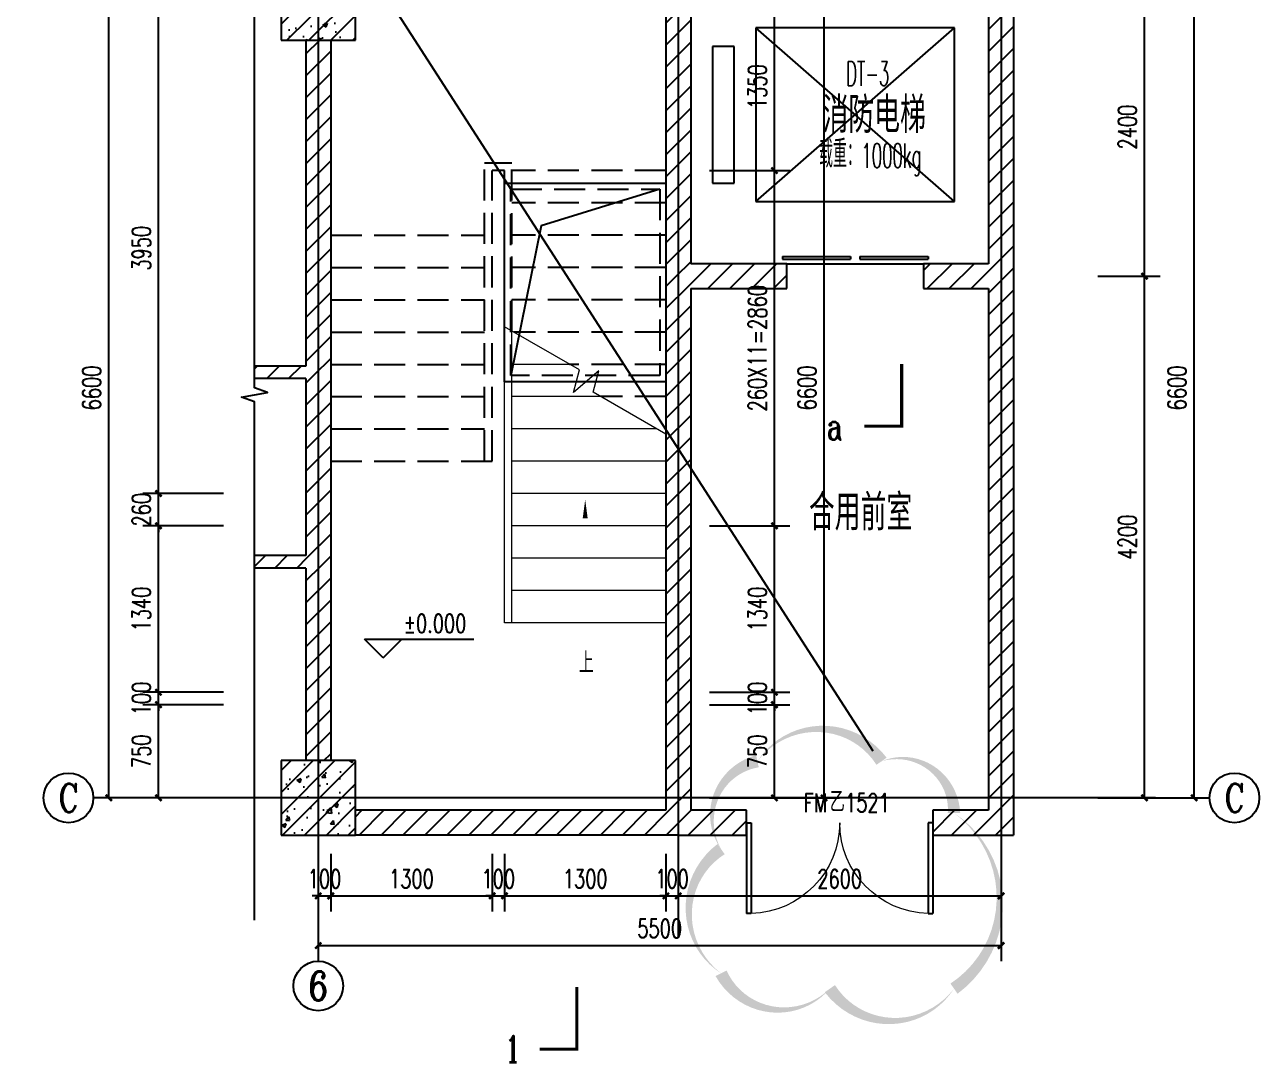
# Model space of a CAD drawing. Extents: x 1738711 to 2346805, y 1189731 to 2516152.
# Drawn here: x 1902838 to 1912784, y 1385131 to 1393484 of the extents above; entities that cross this region are included whole.
import ezdxf
from ezdxf.enums import TextEntityAlignment as Align

# ---------------------------------------------------------------- set-up
doc = ezdxf.new("R2010")
doc.units = 0
doc.header["$LTSCALE"] = 1000
doc.header["$MEASUREMENT"] = 0
doc.linetypes.add('DASH', pattern=[0.35, 0.25, -0.1])
doc.linetypes.add('复件 140224通州运河二期售楼部条件图_t3$0$X-ME SHAFT SH$0$X-B2$0$WATER_LINE', pattern=[0])
for name, color, linetype in [('AR-TEXT', 7, 'Continuous'), ('AXIS', 3, 'Continuous'), ('AXIS_TEXT', 7, 'Continuous'), ('COLUMN', 9, 'Continuous'), ('DIM_ELEV', 3, 'Continuous'), ('DIM_SYMB', 3, 'Continuous'), ('DOTE', 1, 'Continuous'), ('EVTR', 2, 'Continuous'), ('LATRINE', 6, 'Continuous'), ('PUB_DIM', 3, 'Continuous'), ('PUB_HATCH', 8, 'Continuous'), ('PUB_TEXT', 7, 'Continuous'), ('WALL', 40, 'Continuous'), ('WINDOW', 144, 'Continuous'), ('WINDOW_TEXT', 7, 'Continuous'), ('修改位置', 6, 'Continuous'), ('看线', 8, 'Continuous')]:
    doc.layers.add(name, color=color, linetype=linetype)
doc.layers.add('STAIR', color=2, linetype='Continuous', lineweight=5)
doc.styles.add('_TCH_AXIS', font='COMPLEX', dxfattribs={"bigfont": 'GBCBIG'})
doc.styles.add('_TCH_DIM', font='SIMPLEX', dxfattribs={"bigfont": 'GBCBIG'})
doc.styles.add('_TCH_DIM_T3', font='SIMPLEX', dxfattribs={"width": 0.705882, "bigfont": 'GBCBIG'})
doc.styles.add('_TCH_LABEL', font='COMPLEX', dxfattribs={"bigfont": 'GBCBIG'})
doc.styles.add('_TCH_WINDOW', font='SIMPLEX', dxfattribs={"height": 3.5, "bigfont": 'GBCBIG'})
doc.styles.add('COMPLEX', font='COMPLEX')
doc.styles.get("Standard").update_dxf_attribs({"font": 'gbenor.shx', "bigfont": 'gbcbig.shx'})
doc.dimstyles.new('_TCH_ARCH&&50', dxfattribs={"dimtxt": 148.75, "dimasz": 50, "dimexe": 125, "dimexo": 150, "dimgap": 63.125, "dimtad": 1, "dimdec": 0, "dimzin": 0, "dimdsep": 46, "dimtxsty": '_TCH_DIM_T3', "dimblk": 'ARCHTICK', "dimcen": 0.09, "dimclrt": 7, "dimazin": 2, "dimtfac": 1, "dimtdec": 0, "dimtix": 1, "dimtmove": 2, "dimatfit": 3, "dimfxl": 50, "dimtolj": 1, "dimtzin": 0, "dimarcsym": 0})
pattern_1 = [(45, (0, 0), (-88.3883476, 88.3883476), []), (50, (0, 0), (358.63009, -31.376067), [37.5, -412.5]), (355, (0, 0), (-69.375667, 376.096067), [30, -330]), (100.4514, (29.9, -2.6), (289.25469, 344.71977), [31.870095, -350.571056]), (46.1842, (0, 100), (533.620524, -82.75951), [56.25, -618.75]), (96.6356, (44.47, 93.1), (467.33135, 487.05894), [47.80514, -525.8565]), (351.1842, (0, 100), (467.33097, 487.0593), [45, -495]), (21, (50, 75), (298.453526, -201.309445), [37.5, -412.5]), (326, (50, 75), (121.657666, 362.57502), [30, -330]), (71.4514, (74.87, 58.22), (420.111314, 161.26525), [31.870095, -350.571056]), (37.5, (0, 0), (6.079928, 166.446927), [0, -326, 0, -335, 0, -331.25]), (7.5, (0, 0), (131.534769, 197.205856), [0, -191, 0, -318.5, 0, -126.25]), (327.5, (-111.5, 0), (266.911218, -11.277436), [0, -125, 0, -390, 0, -517.5]), (317.5, (-161.5, 0), (291.593085, 50.052491), [0, -162.5, 0, -259, 0, -367.5])]
pattern_2 = [(45, (0, 89.76), (-88.388383, 88.388383), [])]

# ---------------------------------------------------------------- blocks, each defined once
blk = doc.blocks.new('hearherahreh')
at = {"layer": 'LATRINE'}
blk.add_lwpolyline([(1960491.9, 1605075.4), (1961791.9, 1605075.4), (1961791.9, 1603475.4), (1960491.9, 1603475.4)], close=True, dxfattribs=at)
at = {"layer": 'LATRINE', "linetype": 'DASH'}
blk.add_lwpolyline([(1960541.9, 1605025.4), (1961741.9, 1605025.4), (1961741.9, 1603525.4), (1960541.9, 1603525.4)], close=True, dxfattribs=at)
at = {"layer": '看线'}
blk.add_lwpolyline([(1961741.9, 1605025.4), (1960788.2, 1604730.5), (1960541.9, 1603525.4)], dxfattribs=at)
blk = doc.blocks.new('_ArchTick')
at = {"color": 0, "linetype": 'ByBlock', "const_width": 0.4}
blk.add_lwpolyline([(-0.5, -0.5), (0.5, 0.5)], dxfattribs=at)
blk = doc.blocks.new('*D1842')
at = {"layer": 'Defpoints', "color": 0, "transparency": 16777216}
for p in [(1911734.3, 1393859.2), (1912259.4, 1393859.2), (1911734.3, 1387259.2)]:
    blk.add_point(p, dxfattribs=at)
at = {"layer": 'PUB_DIM', "color": 0, "lineweight": -2, "transparency": 16777216}
for p, q in [((1911884.3, 1393859.2), (1912384.4, 1393859.2)), ((1912259.4, 1387259.2), (1912259.4, 1393859.2)), ((1911884.3, 1387259.2), (1912384.4, 1387259.2))]:
    blk.add_line(p, q, dxfattribs=at)
at = {"layer": 'PUB_DIM', "color": 0, "lineweight": -2, "transparency": 16777216, "xscale": 50, "yscale": 50, "zscale": 50}
for p, rotation in [((1912259.4, 1393859.2), 90), ((1912259.4, 1387259.2), 270)]:
    blk.add_blockref('_ArchTick', p, dxfattribs=dict(at, rotation=rotation))
at = {"layer": 'PUB_DIM', "color": 7, "transparency": 16777216, "insert": (1912121.9, 1390559.2), "char_height": 148.75, "attachment_point": 5, "rotation": 90, "style": '_TCH_DIM_T3'}
blk.add_mtext('\\A1;6600', dxfattribs=at)
blk = doc.blocks.new('*D1843')
at = {"layer": 'Defpoints', "color": 0, "transparency": 16777216}
for p in [(1911334.3, 1391459.2), (1911859.4, 1391459.2), (1911334.3, 1387259.2)]:
    blk.add_point(p, dxfattribs=at)
at = {"layer": 'PUB_DIM', "color": 0, "lineweight": -2, "transparency": 16777216}
for p, q in [((1911484.3, 1391459.2), (1911984.4, 1391459.2)), ((1911859.4, 1387259.2), (1911859.4, 1391459.2)), ((1911484.3, 1387259.2), (1911984.4, 1387259.2))]:
    blk.add_line(p, q, dxfattribs=at)
at = {"layer": 'PUB_DIM', "color": 0, "lineweight": -2, "transparency": 16777216, "xscale": 50, "yscale": 50, "zscale": 50}
for p, rotation in [((1911859.4, 1391459.2), 90), ((1911859.4, 1387259.2), 270)]:
    blk.add_blockref('_ArchTick', p, dxfattribs=dict(at, rotation=rotation))
at = {"layer": 'PUB_DIM', "color": 7, "transparency": 16777216, "insert": (1911721.9, 1389359.2), "char_height": 148.75, "attachment_point": 5, "rotation": 90, "style": '_TCH_DIM_T3'}
blk.add_mtext('\\A1;4200', dxfattribs=at)
blk = doc.blocks.new('*D1844')
at = {"layer": 'Defpoints', "color": 0, "transparency": 16777216}
for p in [(1911334.3, 1393859.2), (1911859.4, 1393859.2), (1911334.3, 1391459.2)]:
    blk.add_point(p, dxfattribs=at)
at = {"layer": 'PUB_DIM', "color": 0, "lineweight": -2, "transparency": 16777216}
for p, q in [((1911484.3, 1393859.2), (1911984.4, 1393859.2)), ((1911859.4, 1391459.2), (1911859.4, 1393859.2)), ((1911484.3, 1391459.2), (1911984.4, 1391459.2))]:
    blk.add_line(p, q, dxfattribs=at)
at = {"layer": 'PUB_DIM', "color": 0, "lineweight": -2, "transparency": 16777216, "xscale": 50, "yscale": 50, "zscale": 50}
for p, rotation in [((1911859.4, 1393859.2), 90), ((1911859.4, 1391459.2), 270)]:
    blk.add_blockref('_ArchTick', p, dxfattribs=dict(at, rotation=rotation))
at = {"layer": 'PUB_DIM', "color": 7, "transparency": 16777216, "insert": (1911721.9, 1392659.2), "char_height": 148.75, "attachment_point": 5, "rotation": 90, "style": '_TCH_DIM_T3'}
blk.add_mtext('\\A1;2400', dxfattribs=at)
blk = doc.blocks.new('*D1908')
at = {"layer": 'Defpoints', "color": 0, "transparency": 16777216}
for p in [(1905203.9, 1386559.2), (1910703.9, 1386559.2), (1910703.9, 1386070.2)]:
    blk.add_point(p, dxfattribs=at)
at = {"layer": 'PUB_DIM', "color": 0, "lineweight": -2, "transparency": 16777216}
for p, q in [((1905203.9, 1386409.2), (1905203.9, 1385945.2)), ((1910703.9, 1386409.2), (1910703.9, 1385945.2)), ((1905203.9, 1386070.2), (1910703.9, 1386070.2))]:
    blk.add_line(p, q, dxfattribs=at)
at = {"layer": 'PUB_DIM', "color": 0, "lineweight": -2, "transparency": 16777216, "xscale": 50, "yscale": 50, "zscale": 50, "rotation": 180}
blk.add_blockref('_ArchTick', (1905203.9, 1386070.2), dxfattribs=at)
at = {"layer": 'PUB_DIM', "color": 0, "lineweight": -2, "transparency": 16777216, "xscale": 50, "yscale": 50, "zscale": 50}
blk.add_blockref('_ArchTick', (1910703.9, 1386070.2), dxfattribs=at)
at = {"layer": 'PUB_DIM', "color": 7, "transparency": 16777216, "insert": (1907953.9, 1386207.7), "char_height": 148.75, "attachment_point": 5, "style": '_TCH_DIM_T3'}
blk.add_mtext('\\A1;5500', dxfattribs=at)
blk = doc.blocks.new('*D1909')
at = {"layer": 'Defpoints', "color": 0, "transparency": 16777216}
for p in [(1905203.9, 1386959.2), (1905303.9, 1386959.2), (1905303.9, 1386470.2)]:
    blk.add_point(p, dxfattribs=at)
at = {"layer": 'PUB_DIM', "color": 0, "lineweight": -2, "transparency": 16777216}
for p, q in [((1905203.9, 1386809.2), (1905203.9, 1386345.2)), ((1905303.9, 1386809.2), (1905303.9, 1386345.2)), ((1905203.9, 1386470.2), (1905153.9, 1386470.2)), ((1905203.9, 1386470.2), (1905303.9, 1386470.2)), ((1905303.9, 1386470.2), (1905353.9, 1386470.2))]:
    blk.add_line(p, q, dxfattribs=at)
at = {"layer": 'PUB_DIM', "color": 0, "lineweight": -2, "transparency": 16777216, "xscale": 50, "yscale": 50, "zscale": 50}
blk.add_blockref('_ArchTick', (1905203.9, 1386470.2), dxfattribs=at)
at = {"layer": 'PUB_DIM', "color": 0, "lineweight": -2, "transparency": 16777216, "xscale": 50, "yscale": 50, "zscale": 50, "rotation": 180}
blk.add_blockref('_ArchTick', (1905303.9, 1386470.2), dxfattribs=at)
at = {"layer": 'PUB_DIM', "color": 7, "transparency": 16777216, "insert": (1905253.9, 1386607.7), "char_height": 148.75, "attachment_point": 5, "style": '_TCH_DIM_T3'}
blk.add_mtext('\\A1;100', dxfattribs=at)
blk = doc.blocks.new('*D1910')
at = {"layer": 'Defpoints', "color": 0, "transparency": 16777216}
for p in [(1905303.9, 1386959.2), (1906603.9, 1386959.2), (1906603.9, 1386470.2)]:
    blk.add_point(p, dxfattribs=at)
at = {"layer": 'PUB_DIM', "color": 0, "lineweight": -2, "transparency": 16777216}
for p, q in [((1905303.9, 1386809.2), (1905303.9, 1386345.2)), ((1906603.9, 1386809.2), (1906603.9, 1386345.2)), ((1905303.9, 1386470.2), (1906603.9, 1386470.2))]:
    blk.add_line(p, q, dxfattribs=at)
at = {"layer": 'PUB_DIM', "color": 0, "lineweight": -2, "transparency": 16777216, "xscale": 50, "yscale": 50, "zscale": 50, "rotation": 180}
blk.add_blockref('_ArchTick', (1905303.9, 1386470.2), dxfattribs=at)
at = {"layer": 'PUB_DIM', "color": 0, "lineweight": -2, "transparency": 16777216, "xscale": 50, "yscale": 50, "zscale": 50}
blk.add_blockref('_ArchTick', (1906603.9, 1386470.2), dxfattribs=at)
at = {"layer": 'PUB_DIM', "color": 7, "transparency": 16777216, "insert": (1905953.9, 1386607.7), "char_height": 148.75, "attachment_point": 5, "style": '_TCH_DIM_T3'}
blk.add_mtext('\\A1;1300', dxfattribs=at)
blk = doc.blocks.new('*D1911')
at = {"layer": 'Defpoints', "color": 0, "transparency": 16777216}
for p in [(1906603.9, 1386959.2), (1906703.9, 1386959.2), (1906703.9, 1386470.2)]:
    blk.add_point(p, dxfattribs=at)
at = {"layer": 'PUB_DIM', "color": 0, "lineweight": -2, "transparency": 16777216}
for p, q in [((1906603.9, 1386809.2), (1906603.9, 1386345.2)), ((1906703.9, 1386809.2), (1906703.9, 1386345.2)), ((1906603.9, 1386470.2), (1906553.9, 1386470.2)), ((1906603.9, 1386470.2), (1906703.9, 1386470.2)), ((1906703.9, 1386470.2), (1906753.9, 1386470.2))]:
    blk.add_line(p, q, dxfattribs=at)
at = {"layer": 'PUB_DIM', "color": 0, "lineweight": -2, "transparency": 16777216, "xscale": 50, "yscale": 50, "zscale": 50}
blk.add_blockref('_ArchTick', (1906603.9, 1386470.2), dxfattribs=at)
at = {"layer": 'PUB_DIM', "color": 0, "lineweight": -2, "transparency": 16777216, "xscale": 50, "yscale": 50, "zscale": 50, "rotation": 180}
blk.add_blockref('_ArchTick', (1906703.9, 1386470.2), dxfattribs=at)
at = {"layer": 'PUB_DIM', "color": 7, "transparency": 16777216, "insert": (1906653.9, 1386607.7), "char_height": 148.75, "attachment_point": 5, "style": '_TCH_DIM_T3'}
blk.add_mtext('\\A1;100', dxfattribs=at)
blk = doc.blocks.new('*D1912')
at = {"layer": 'Defpoints', "color": 0, "transparency": 16777216}
for p in [(1906703.9, 1386959.2), (1908003.9, 1386959.2), (1908003.9, 1386470.2)]:
    blk.add_point(p, dxfattribs=at)
at = {"layer": 'PUB_DIM', "color": 0, "lineweight": -2, "transparency": 16777216}
for p, q in [((1906703.9, 1386809.2), (1906703.9, 1386345.2)), ((1908003.9, 1386809.2), (1908003.9, 1386345.2)), ((1906703.9, 1386470.2), (1908003.9, 1386470.2))]:
    blk.add_line(p, q, dxfattribs=at)
at = {"layer": 'PUB_DIM', "color": 0, "lineweight": -2, "transparency": 16777216, "xscale": 50, "yscale": 50, "zscale": 50, "rotation": 180}
blk.add_blockref('_ArchTick', (1906703.9, 1386470.2), dxfattribs=at)
at = {"layer": 'PUB_DIM', "color": 0, "lineweight": -2, "transparency": 16777216, "xscale": 50, "yscale": 50, "zscale": 50}
blk.add_blockref('_ArchTick', (1908003.9, 1386470.2), dxfattribs=at)
at = {"layer": 'PUB_DIM', "color": 7, "transparency": 16777216, "insert": (1907353.9, 1386607.7), "char_height": 148.75, "attachment_point": 5, "style": '_TCH_DIM_T3'}
blk.add_mtext('\\A1;1300', dxfattribs=at)
blk = doc.blocks.new('*D1913')
at = {"layer": 'Defpoints', "color": 0, "transparency": 16777216}
for p in [(1908003.9, 1386959.2), (1908103.9, 1386959.2), (1908103.9, 1386470.2)]:
    blk.add_point(p, dxfattribs=at)
at = {"layer": 'PUB_DIM', "color": 0, "lineweight": -2, "transparency": 16777216}
for p, q in [((1908003.9, 1386809.2), (1908003.9, 1386345.2)), ((1908103.9, 1386809.2), (1908103.9, 1386345.2)), ((1908003.9, 1386470.2), (1907953.9, 1386470.2)), ((1908003.9, 1386470.2), (1908103.9, 1386470.2)), ((1908103.9, 1386470.2), (1908153.9, 1386470.2))]:
    blk.add_line(p, q, dxfattribs=at)
at = {"layer": 'PUB_DIM', "color": 0, "lineweight": -2, "transparency": 16777216, "xscale": 50, "yscale": 50, "zscale": 50}
blk.add_blockref('_ArchTick', (1908003.9, 1386470.2), dxfattribs=at)
at = {"layer": 'PUB_DIM', "color": 0, "lineweight": -2, "transparency": 16777216, "xscale": 50, "yscale": 50, "zscale": 50, "rotation": 180}
blk.add_blockref('_ArchTick', (1908103.9, 1386470.2), dxfattribs=at)
at = {"layer": 'PUB_DIM', "color": 7, "transparency": 16777216, "insert": (1908053.9, 1386607.7), "char_height": 148.75, "attachment_point": 5, "style": '_TCH_DIM_T3'}
blk.add_mtext('\\A1;100', dxfattribs=at)
blk = doc.blocks.new('*D1914')
at = {"layer": 'Defpoints', "color": 0, "transparency": 16777216}
for p in [(1908103.9, 1386959.2), (1910703.9, 1386959.2), (1910703.9, 1386470.2)]:
    blk.add_point(p, dxfattribs=at)
at = {"layer": 'PUB_DIM', "color": 0, "lineweight": -2, "transparency": 16777216}
for p, q in [((1908103.9, 1386809.2), (1908103.9, 1386345.2)), ((1910703.9, 1386809.2), (1910703.9, 1386345.2)), ((1908103.9, 1386470.2), (1910703.9, 1386470.2))]:
    blk.add_line(p, q, dxfattribs=at)
at = {"layer": 'PUB_DIM', "color": 0, "lineweight": -2, "transparency": 16777216, "xscale": 50, "yscale": 50, "zscale": 50, "rotation": 180}
blk.add_blockref('_ArchTick', (1908103.9, 1386470.2), dxfattribs=at)
at = {"layer": 'PUB_DIM', "color": 0, "lineweight": -2, "transparency": 16777216, "xscale": 50, "yscale": 50, "zscale": 50}
blk.add_blockref('_ArchTick', (1910703.9, 1386470.2), dxfattribs=at)
at = {"layer": 'PUB_DIM', "color": 7, "transparency": 16777216, "insert": (1909403.9, 1386607.7), "char_height": 148.75, "attachment_point": 5, "style": '_TCH_DIM_T3'}
blk.add_mtext('\\A1;2600', dxfattribs=at)
blk = doc.blocks.new('*D1915')
at = {"layer": 'Defpoints', "color": 0, "transparency": 16777216}
for p in [(1908603.9, 1393859.2), (1909278.5, 1393859.2), (1908603.9, 1387259.2)]:
    blk.add_point(p, dxfattribs=at)
at = {"layer": 'PUB_DIM', "color": 0, "lineweight": -2, "transparency": 16777216}
for p, q in [((1908753.9, 1393859.2), (1909403.5, 1393859.2)), ((1909278.5, 1387259.2), (1909278.5, 1393859.2)), ((1908753.9, 1387259.2), (1909403.5, 1387259.2))]:
    blk.add_line(p, q, dxfattribs=at)
at = {"layer": 'PUB_DIM', "color": 0, "lineweight": -2, "transparency": 16777216, "xscale": 50, "yscale": 50, "zscale": 50}
for p, rotation in [((1909278.5, 1393859.2), 90), ((1909278.5, 1387259.2), 270)]:
    blk.add_blockref('_ArchTick', p, dxfattribs=dict(at, rotation=rotation))
at = {"layer": 'PUB_DIM', "color": 7, "transparency": 16777216, "insert": (1909141, 1390559.2), "char_height": 148.75, "attachment_point": 5, "rotation": 90, "style": '_TCH_DIM_T3'}
blk.add_mtext('\\A1;6600', dxfattribs=at)
blk = doc.blocks.new('*D1916')
at = {"layer": 'Defpoints', "color": 0, "transparency": 16777216}
for p in [(1908203.9, 1388009.2), (1908878.5, 1388009.2), (1908203.9, 1387259.2)]:
    blk.add_point(p, dxfattribs=at)
at = {"layer": 'PUB_DIM', "color": 0, "lineweight": -2, "transparency": 16777216}
for p, q in [((1908353.9, 1388009.2), (1909003.5, 1388009.2)), ((1908878.5, 1387259.2), (1908878.5, 1388009.2)), ((1908353.9, 1387259.2), (1909003.5, 1387259.2))]:
    blk.add_line(p, q, dxfattribs=at)
at = {"layer": 'PUB_DIM', "color": 0, "lineweight": -2, "transparency": 16777216, "xscale": 50, "yscale": 50, "zscale": 50}
for p, rotation in [((1908878.5, 1388009.2), 90), ((1908878.5, 1387259.2), 270)]:
    blk.add_blockref('_ArchTick', p, dxfattribs=dict(at, rotation=rotation))
at = {"layer": 'PUB_DIM', "color": 7, "transparency": 16777216, "insert": (1908741, 1387634.2), "char_height": 148.75, "attachment_point": 5, "rotation": 90, "style": '_TCH_DIM_T3'}
blk.add_mtext('\\A1;750', dxfattribs=at)
blk = doc.blocks.new('*D1917')
at = {"layer": 'Defpoints', "color": 0, "transparency": 16777216}
for p in [(1908203.9, 1388109.2), (1908878.5, 1388109.2), (1908203.9, 1388009.2)]:
    blk.add_point(p, dxfattribs=at)
at = {"layer": 'PUB_DIM', "color": 0, "lineweight": -2, "transparency": 16777216}
for p, q in [((1908878.5, 1388109.2), (1908878.5, 1388159.2)), ((1908353.9, 1388109.2), (1909003.5, 1388109.2)), ((1908878.5, 1388009.2), (1908878.5, 1388109.2)), ((1908353.9, 1388009.2), (1909003.5, 1388009.2)), ((1908878.5, 1388009.2), (1908878.5, 1387959.2))]:
    blk.add_line(p, q, dxfattribs=at)
at = {"layer": 'PUB_DIM', "color": 0, "lineweight": -2, "transparency": 16777216, "xscale": 50, "yscale": 50, "zscale": 50}
for p, rotation in [((1908878.5, 1388109.2), 270), ((1908878.5, 1388009.2), 90)]:
    blk.add_blockref('_ArchTick', p, dxfattribs=dict(at, rotation=rotation))
at = {"layer": 'PUB_DIM', "color": 7, "transparency": 16777216, "insert": (1908741, 1388059.2), "char_height": 148.75, "attachment_point": 5, "rotation": 90, "style": '_TCH_DIM_T3'}
blk.add_mtext('\\A1;100', dxfattribs=at)
blk = doc.blocks.new('*D1918')
at = {"layer": 'Defpoints', "color": 0, "transparency": 16777216}
for p in [(1908203.9, 1389449.2), (1908878.5, 1389449.2), (1908203.9, 1388109.2)]:
    blk.add_point(p, dxfattribs=at)
at = {"layer": 'PUB_DIM', "color": 0, "lineweight": -2, "transparency": 16777216}
for p, q in [((1908353.9, 1389449.2), (1909003.5, 1389449.2)), ((1908878.5, 1388109.2), (1908878.5, 1389449.2)), ((1908353.9, 1388109.2), (1909003.5, 1388109.2))]:
    blk.add_line(p, q, dxfattribs=at)
at = {"layer": 'PUB_DIM', "color": 0, "lineweight": -2, "transparency": 16777216, "xscale": 50, "yscale": 50, "zscale": 50}
for p, rotation in [((1908878.5, 1389449.2), 90), ((1908878.5, 1388109.2), 270)]:
    blk.add_blockref('_ArchTick', p, dxfattribs=dict(at, rotation=rotation))
at = {"layer": 'PUB_DIM', "color": 7, "transparency": 16777216, "insert": (1908741, 1388779.2), "char_height": 148.75, "attachment_point": 5, "rotation": 90, "style": '_TCH_DIM_T3'}
blk.add_mtext('\\A1;1340', dxfattribs=at)
blk = doc.blocks.new('*D1919')
at = {"layer": 'Defpoints', "color": 0, "transparency": 16777216}
for p in [(1908203.9, 1392309.2), (1908878.5, 1392309.2), (1908203.9, 1389449.2)]:
    blk.add_point(p, dxfattribs=at)
at = {"layer": 'PUB_DIM', "color": 0, "lineweight": -2, "transparency": 16777216}
for p, q in [((1908353.9, 1392309.2), (1909003.5, 1392309.2)), ((1908878.5, 1389449.2), (1908878.5, 1392309.2)), ((1908353.9, 1389449.2), (1909003.5, 1389449.2))]:
    blk.add_line(p, q, dxfattribs=at)
at = {"layer": 'PUB_DIM', "color": 0, "lineweight": -2, "transparency": 16777216, "xscale": 50, "yscale": 50, "zscale": 50}
for p, rotation in [((1908878.5, 1392309.2), 90), ((1908878.5, 1389449.2), 270)]:
    blk.add_blockref('_ArchTick', p, dxfattribs=dict(at, rotation=rotation))
at = {"layer": 'PUB_DIM', "color": 7, "transparency": 16777216, "insert": (1908741, 1390879.2), "char_height": 148.75, "attachment_point": 5, "rotation": 90, "style": '_TCH_DIM_T3'}
blk.add_mtext('\\A1;260X11=2860', dxfattribs=at)
blk = doc.blocks.new('*D1920')
at = {"layer": 'Defpoints', "color": 0, "transparency": 16777216}
for p in [(1908203.9, 1393659.2), (1908878.5, 1393659.2), (1908203.9, 1392309.2)]:
    blk.add_point(p, dxfattribs=at)
at = {"layer": 'PUB_DIM', "color": 0, "lineweight": -2, "transparency": 16777216}
for p, q in [((1908353.9, 1393659.2), (1909003.5, 1393659.2)), ((1908878.5, 1392309.2), (1908878.5, 1393659.2)), ((1908353.9, 1392309.2), (1909003.5, 1392309.2))]:
    blk.add_line(p, q, dxfattribs=at)
at = {"layer": 'PUB_DIM', "color": 0, "lineweight": -2, "transparency": 16777216, "xscale": 50, "yscale": 50, "zscale": 50}
for p, rotation in [((1908878.5, 1393659.2), 90), ((1908878.5, 1392309.2), 270)]:
    blk.add_blockref('_ArchTick', p, dxfattribs=dict(at, rotation=rotation))
at = {"layer": 'PUB_DIM', "color": 7, "transparency": 16777216, "insert": (1908741, 1392984.2), "char_height": 148.75, "attachment_point": 5, "rotation": 90, "style": '_TCH_DIM_T3'}
blk.add_mtext('\\A1;1350', dxfattribs=at)
blk = doc.blocks.new('*D1922')
at = {"layer": 'Defpoints', "color": 0, "transparency": 16777216}
for p in [(1903516.3, 1393859.2), (1904190.9, 1393859.2), (1904190.9, 1387259.2)]:
    blk.add_point(p, dxfattribs=at)
at = {"layer": 'PUB_DIM', "color": 0, "lineweight": -2, "transparency": 16777216}
for p, q in [((1904040.9, 1393859.2), (1903391.3, 1393859.2)), ((1903516.3, 1387259.2), (1903516.3, 1393859.2)), ((1904040.9, 1387259.2), (1903391.3, 1387259.2))]:
    blk.add_line(p, q, dxfattribs=at)
at = {"layer": 'PUB_DIM', "color": 0, "lineweight": -2, "transparency": 16777216, "xscale": 50, "yscale": 50, "zscale": 50}
for p, rotation in [((1903516.3, 1393859.2), 90), ((1903516.3, 1387259.2), 270)]:
    blk.add_blockref('_ArchTick', p, dxfattribs=dict(at, rotation=rotation))
at = {"layer": 'PUB_DIM', "color": 7, "transparency": 16777216, "insert": (1903378.8, 1390559.2), "char_height": 148.75, "attachment_point": 5, "rotation": 90, "style": '_TCH_DIM_T3'}
blk.add_mtext('\\A1;6600', dxfattribs=at)
blk = doc.blocks.new('*D1923')
at = {"layer": 'Defpoints', "color": 0, "transparency": 16777216}
for p in [(1903916.3, 1388009.2), (1904590.9, 1388009.2), (1904590.9, 1387259.2)]:
    blk.add_point(p, dxfattribs=at)
at = {"layer": 'PUB_DIM', "color": 0, "lineweight": -2, "transparency": 16777216}
for p, q in [((1904440.9, 1388009.2), (1903791.3, 1388009.2)), ((1903916.3, 1387259.2), (1903916.3, 1388009.2)), ((1904440.9, 1387259.2), (1903791.3, 1387259.2))]:
    blk.add_line(p, q, dxfattribs=at)
at = {"layer": 'PUB_DIM', "color": 0, "lineweight": -2, "transparency": 16777216, "xscale": 50, "yscale": 50, "zscale": 50}
for p, rotation in [((1903916.3, 1388009.2), 90), ((1903916.3, 1387259.2), 270)]:
    blk.add_blockref('_ArchTick', p, dxfattribs=dict(at, rotation=rotation))
at = {"layer": 'PUB_DIM', "color": 7, "transparency": 16777216, "insert": (1903778.8, 1387634.2), "char_height": 148.75, "attachment_point": 5, "rotation": 90, "style": '_TCH_DIM_T3'}
blk.add_mtext('\\A1;750', dxfattribs=at)
blk = doc.blocks.new('*D1924')
at = {"layer": 'Defpoints', "color": 0, "transparency": 16777216}
for p in [(1903916.3, 1388109.2), (1904590.9, 1388109.2), (1904590.9, 1388009.2)]:
    blk.add_point(p, dxfattribs=at)
at = {"layer": 'PUB_DIM', "color": 0, "lineweight": -2, "transparency": 16777216}
for p, q in [((1903916.3, 1388109.2), (1903916.3, 1388159.2)), ((1904440.9, 1388109.2), (1903791.3, 1388109.2)), ((1903916.3, 1388009.2), (1903916.3, 1388109.2)), ((1904440.9, 1388009.2), (1903791.3, 1388009.2)), ((1903916.3, 1388009.2), (1903916.3, 1387959.2))]:
    blk.add_line(p, q, dxfattribs=at)
at = {"layer": 'PUB_DIM', "color": 0, "lineweight": -2, "transparency": 16777216, "xscale": 50, "yscale": 50, "zscale": 50}
for p, rotation in [((1903916.3, 1388109.2), 270), ((1903916.3, 1388009.2), 90)]:
    blk.add_blockref('_ArchTick', p, dxfattribs=dict(at, rotation=rotation))
at = {"layer": 'PUB_DIM', "color": 7, "transparency": 16777216, "insert": (1903778.8, 1388059.2), "char_height": 148.75, "attachment_point": 5, "rotation": 90, "style": '_TCH_DIM_T3'}
blk.add_mtext('\\A1;100', dxfattribs=at)
blk = doc.blocks.new('*D1925')
at = {"layer": 'Defpoints', "color": 0, "transparency": 16777216}
for p in [(1903916.3, 1389449.2), (1904590.9, 1389449.2), (1904590.9, 1388109.2)]:
    blk.add_point(p, dxfattribs=at)
at = {"layer": 'PUB_DIM', "color": 0, "lineweight": -2, "transparency": 16777216}
for p, q in [((1904440.9, 1389449.2), (1903791.3, 1389449.2)), ((1903916.3, 1388109.2), (1903916.3, 1389449.2)), ((1904440.9, 1388109.2), (1903791.3, 1388109.2))]:
    blk.add_line(p, q, dxfattribs=at)
at = {"layer": 'PUB_DIM', "color": 0, "lineweight": -2, "transparency": 16777216, "xscale": 50, "yscale": 50, "zscale": 50}
for p, rotation in [((1903916.3, 1389449.2), 90), ((1903916.3, 1388109.2), 270)]:
    blk.add_blockref('_ArchTick', p, dxfattribs=dict(at, rotation=rotation))
at = {"layer": 'PUB_DIM', "color": 7, "transparency": 16777216, "insert": (1903778.8, 1388779.2), "char_height": 148.75, "attachment_point": 5, "rotation": 90, "style": '_TCH_DIM_T3'}
blk.add_mtext('\\A1;1340', dxfattribs=at)
blk = doc.blocks.new('*D1926')
at = {"layer": 'Defpoints', "color": 0, "transparency": 16777216}
for p in [(1903916.3, 1389709.2), (1904590.9, 1389709.2), (1904590.9, 1389449.2)]:
    blk.add_point(p, dxfattribs=at)
at = {"layer": 'PUB_DIM', "color": 0, "lineweight": -2, "transparency": 16777216}
for p, q in [((1903916.3, 1389709.2), (1903916.3, 1389759.2)), ((1904440.9, 1389709.2), (1903791.3, 1389709.2)), ((1903916.3, 1389449.2), (1903916.3, 1389709.2)), ((1904440.9, 1389449.2), (1903791.3, 1389449.2)), ((1903916.3, 1389449.2), (1903916.3, 1389399.2))]:
    blk.add_line(p, q, dxfattribs=at)
at = {"layer": 'PUB_DIM', "color": 0, "lineweight": -2, "transparency": 16777216, "xscale": 50, "yscale": 50, "zscale": 50}
for p, rotation in [((1903916.3, 1389709.2), 270), ((1903916.3, 1389449.2), 90)]:
    blk.add_blockref('_ArchTick', p, dxfattribs=dict(at, rotation=rotation))
at = {"layer": 'PUB_DIM', "color": 7, "transparency": 16777216, "insert": (1903778.8, 1389579.2), "char_height": 148.75, "attachment_point": 5, "rotation": 90, "style": '_TCH_DIM_T3'}
blk.add_mtext('\\A1;260', dxfattribs=at)
blk = doc.blocks.new('*D1927')
at = {"layer": 'Defpoints', "color": 0, "transparency": 16777216}
for p in [(1903916.3, 1393659.2), (1904590.9, 1393659.2), (1904590.9, 1389709.2)]:
    blk.add_point(p, dxfattribs=at)
at = {"layer": 'PUB_DIM', "color": 0, "lineweight": -2, "transparency": 16777216}
for p, q in [((1904440.9, 1393659.2), (1903791.3, 1393659.2)), ((1903916.3, 1389709.2), (1903916.3, 1393659.2)), ((1904440.9, 1389709.2), (1903791.3, 1389709.2))]:
    blk.add_line(p, q, dxfattribs=at)
at = {"layer": 'PUB_DIM', "color": 0, "lineweight": -2, "transparency": 16777216, "xscale": 50, "yscale": 50, "zscale": 50}
for p, rotation in [((1903916.3, 1393659.2), 90), ((1903916.3, 1389709.2), 270)]:
    blk.add_blockref('_ArchTick', p, dxfattribs=dict(at, rotation=rotation))
at = {"layer": 'PUB_DIM', "color": 7, "transparency": 16777216, "insert": (1903778.8, 1391684.2), "char_height": 148.75, "attachment_point": 5, "rotation": 90, "style": '_TCH_DIM_T3'}
blk.add_mtext('\\A1;3950', dxfattribs=at)
blk = doc.blocks.new('$DORLIB2D$00000127')
at = {"color": 0}
for points in [[(-0.5333, 0.7949), (-0.5333, 0.6904)], [(-0.0333, 0.7949), (-0.5333, 0.7949)], [(-0.0333, 0.7949), (-0.0333, 0.6904)], [(0.5333, 0.7949), (0.0333, 0.7949)], [(0.0333, 0.7949), (0.0333, 0.6904)], [(0.5333, 0.7949), (0.5333, 0.6904)], [(-0.0333, 0.6904), (-0.5333, 0.6904)], [(0.5333, 0.6904), (0.0333, 0.6904)], [(0.5, 0.5), (-0.5, 0.5)]]:
    blk.add_lwpolyline(points, dxfattribs=at)
blk = doc.blocks.new('$DorLib2D$00000002')
for p, q in [((-0.5, 0), (-0.5, 0.4875)), ((-0.475, 0.4875), (-0.5, 0.4875)), ((-0.475, 0), (-0.475, 0.4875)), ((0.475, 0), (0.475, 0.4875)), ((0.475, 0.4875), (0.5, 0.4875)), ((0.5, 0), (0.5, 0.4875)), ((-0.5, 0), (-0.475, 0)), ((0.5, 0), (0.475, 0))]:
    blk.add_line(p, q)
at = {"lineweight": 13}
for centre, start, end in [((-0.4875, 0), 0, 88.53072), ((0.4875, 0), 91.46928, 180)]:
    blk.add_arc(centre, 0.4875, start, end, dxfattribs=at)
blk = doc.blocks.new('_AXISO')
blk.add_circle((0, 0), 0.5)
at = {"layer": 'AXIS_TEXT', "style": 'COMPLEX', "width": 1.041667}
blk.add_attdef('A', text='', height=0.56, dxfattribs=at).set_placement((-0.25, -0.28), (0.25, -0.28), align=Align.FIT)

msp = doc.modelspace()

# ---------------------------------------------------------------- hatches: boundary and pattern name
at = {"layer": 'PUB_HATCH', "linetype": '复件 140224通州运河二期售楼部条件图_t3$0$X-ME SHAFT SH$0$X-B2$0$WATER_LINE'}
h = msp.add_hatch(dxfattribs=at)
h.set_pattern_fill('钢筋混凝土', color=256, scale=50, style=0)
h.set_pattern_definition(pattern_1)
h.paths.add_polyline_path([(1904903.9, 1393359.2), (1905503.9, 1393359.2), (1905503.9, 1393959.2), (1904903.9, 1393959.2)])
at = {"layer": 'PUB_HATCH'}
h = msp.add_hatch(dxfattribs=at)
h.set_pattern_fill('普通砖', color=256, scale=50, style=0)
h.set_pattern_definition(pattern_2)
h.paths.add_polyline_path([(1908203.9, 1393759.2), (1908003.9, 1393959.2), (1908003.9, 1391459.2), (1908137.2, 1391459.2), (1908203.9, 1391559.2)])
h = msp.add_hatch(dxfattribs=at)
h.set_pattern_fill('普通砖', color=256, scale=50, style=0)
h.set_pattern_definition(pattern_2)
h.paths.add_polyline_path([(1910703.9, 1393825.9), (1910603.9, 1393759.2), (1910603.9, 1391559.2), (1910803.9, 1391559.2), (1910803.9, 1393759.2)])
h = msp.add_hatch(dxfattribs=at)
h.set_pattern_fill('普通砖', color=256, scale=50, style=0)
h.set_pattern_definition(pattern_2)
h.paths.add_polyline_path([(1905303.9, 1393359.2), (1905103.9, 1393359.2), (1905103.9, 1390734.2), (1905170.6, 1390667.5), (1905303.9, 1390634.2)])
h = msp.add_hatch(dxfattribs=at)
h.set_pattern_fill('普通砖', color=256, scale=50, style=0)
h.set_pattern_definition(pattern_2)
h.paths.add_polyline_path([(1908203.9, 1391359.2), (1908978.9, 1391359.2), (1908978.9, 1391559.2), (1908203.9, 1391559.2), (1908137.2, 1391459.2)])
h = msp.add_hatch(dxfattribs=at)
h.set_pattern_fill('普通砖', color=256, scale=50, style=0)
h.set_pattern_definition(pattern_2)
h.paths.add_polyline_path([(1910603.9, 1391559.2), (1910078.9, 1391559.2), (1910078.9, 1391359.2), (1910603.9, 1391359.2), (1910670.6, 1391459.2)])
h = msp.add_hatch(dxfattribs=at)
h.set_pattern_fill('普通砖', color=256, scale=50, style=0)
h.set_pattern_definition(pattern_2)
h.paths.add_polyline_path([(1910803.9, 1391559.2), (1910603.9, 1391559.2), (1910670.6, 1391459.2), (1910803.9, 1391459.2)])
h = msp.add_hatch(dxfattribs=at)
h.set_pattern_fill('普通砖', color=256, scale=50, style=0)
h.set_pattern_definition(pattern_2)
h.paths.add_polyline_path([(1908137.2, 1391459.2), (1908003.9, 1391459.2), (1908003.9, 1387159.2), (1908103.9, 1387092.5), (1908203.9, 1387159.2), (1908203.9, 1391359.2)])
h = msp.add_hatch(dxfattribs=at)
h.set_pattern_fill('普通砖', color=256, scale=50, style=0)
h.set_pattern_definition(pattern_2)
h.paths.add_polyline_path([(1910670.6, 1391459.2), (1910603.9, 1391359.2), (1910603.9, 1387159.2), (1910803.9, 1386959.2), (1910803.9, 1391459.2)])
h = msp.add_hatch(dxfattribs=at)
h.set_pattern_fill('普通砖', color=256, scale=50, style=0)
h.set_pattern_definition(pattern_2)
h.paths.add_polyline_path([(1905170.6, 1390667.5), (1905103.9, 1390734.2), (1904690.4, 1390734.2), (1904690.4, 1390634.2), (1905103.9, 1390634.2)])
h = msp.add_hatch(dxfattribs=at)
h.set_pattern_fill('普通砖', color=256, scale=50, style=0)
h.set_pattern_definition(pattern_2)
h.paths.add_polyline_path([(1905170.6, 1390667.5), (1905103.9, 1390634.2), (1905103.9, 1389209.2), (1905170.6, 1389142.5), (1905303.9, 1389109.2), (1905303.9, 1390634.2)])
h = msp.add_hatch(dxfattribs=at)
h.set_pattern_fill('普通砖', color=256, scale=50, style=0)
h.set_pattern_definition(pattern_2)
h.paths.add_polyline_path([(1905170.6, 1389142.5), (1905103.9, 1389209.2), (1904690.4, 1389209.2), (1904690.4, 1389109.2), (1905103.9, 1389109.2)])
h = msp.add_hatch(dxfattribs=at)
h.set_pattern_fill('普通砖', color=256, scale=50, style=0)
h.set_pattern_definition(pattern_2)
h.paths.add_polyline_path([(1905103.9, 1387559.2), (1905303.9, 1387559.2), (1905303.9, 1389109.2), (1905170.6, 1389142.5), (1905103.9, 1389109.2)])
at = {"layer": 'PUB_HATCH', "linetype": '复件 140224通州运河二期售楼部条件图_t3$0$X-ME SHAFT SH$0$X-B2$0$WATER_LINE'}
h = msp.add_hatch(dxfattribs=at)
h.set_pattern_fill('钢筋混凝土', color=256, scale=50, style=0)
h.set_pattern_definition(pattern_1)
h.paths.add_polyline_path([(1904903.9, 1386959.2), (1905503.9, 1386959.2), (1905503.9, 1387559.2), (1904903.9, 1387559.2)])
at = {"layer": 'PUB_HATCH'}
h = msp.add_hatch(dxfattribs=at)
h.set_pattern_fill('普通砖', color=256, scale=50, style=0)
h.set_pattern_definition(pattern_2)
h.paths.add_polyline_path([(1908103.9, 1387092.5), (1908003.9, 1387159.2), (1905503.9, 1387159.2), (1905503.9, 1386959.2), (1908103.9, 1386959.2)])
h = msp.add_hatch(dxfattribs=at)
h.set_pattern_fill('普通砖', color=256, scale=50, style=0)
h.set_pattern_definition(pattern_2)
h.paths.add_polyline_path([(1908103.9, 1386959.2), (1908653.9, 1386959.2), (1908653.9, 1387159.2), (1908203.9, 1387159.2), (1908103.9, 1387092.5)])
h = msp.add_hatch(dxfattribs=at)
h.set_pattern_fill('普通砖', color=256, scale=50, style=0)
h.set_pattern_definition(pattern_2)
h.paths.add_polyline_path([(1910603.9, 1387159.2), (1910153.9, 1387159.2), (1910153.9, 1386959.2), (1910803.9, 1386959.2)])

# ---------------------------------------------------------------- linework, layer by layer
at = {"layer": 'AXIS'}
for p, q in [((1903891.3, 1387259.2), (1903391.3, 1387259.2)), ((1911884.4, 1387259.2), (1912384.4, 1387259.2)), ((1905203.9, 1386445.2), (1905203.9, 1385945.2))]:
    msp.add_line(p, q, dxfattribs=at)
at = {"layer": 'COLUMN', "linetype": '复件 140224通州运河二期售楼部条件图_t3$0$X-ME SHAFT SH$0$X-B2$0$WATER_LINE'}
for p, q in [((1904903.9, 1393959.2), (1904903.9, 1393359.2)), ((1905503.9, 1393359.2), (1905503.9, 1393959.2)), ((1904903.9, 1393359.2), (1905503.9, 1393359.2)), ((1905503.9, 1387559.2), (1904903.9, 1387559.2)), ((1904903.9, 1387559.2), (1904903.9, 1386959.2)), ((1905503.9, 1386959.2), (1905503.9, 1387559.2)), ((1904903.9, 1386959.2), (1905503.9, 1386959.2))]:
    msp.add_line(p, q, dxfattribs=at)
at = {"layer": 'DIM_ELEV'}
for p, q in [((1905726.6, 1388387), (1905576.6, 1388537)), ((1905576.6, 1388537), (1906457.2, 1388537)), ((1905726.6, 1388387), (1905876.6, 1388537))]:
    msp.add_line(p, q, dxfattribs=at)
at = {"layer": 'DIM_SYMB'}
msp.add_lwpolyline([(1904690.4, 1386275.1), (1904690.4, 1390447.4), (1904585.4, 1390485.7), (1904795.4, 1390522.7), (1904690.4, 1390559.9), (1904690.4, 1394732.3)], dxfattribs=at)
at = {"layer": 'DIM_SYMB', "const_width": 25}
for points in [[(1909903.5, 1390751.6), (1909903.5, 1390251.6), (1909603.5, 1390251.6)], [(1907287.1, 1385736.9), (1907287.1, 1385236.9), (1906987.1, 1385236.9)]]:
    msp.add_lwpolyline(points, dxfattribs=at)
at = {"layer": 'DIM_SYMB'}
msp.add_lwpolyline([(1907353.9, 1388490.2, 0, 0, 0), (1907353.9, 1389660.2, 0, 40, 0), (1907353.9, 1389510.2, 0, 0, 0)], format="xyseb", dxfattribs=at)
at = {"layer": 'DOTE'}
for p, q in [((1905203.9, 1395080.9), (1905203.9, 1386147.2)), ((1908103.9, 1395080.9), (1908103.9, 1386147.2)), ((1910703.9, 1395080.9), (1910703.9, 1386147.2)), ((1911947.3, 1387259.2), (1903804.5, 1387259.2))]:
    msp.add_line(p, q, dxfattribs=at)
at = {"layer": 'EVTR', "linetype": '复件 140224通州运河二期售楼部条件图_t3$0$X-ME SHAFT SH$0$X-B2$0$WATER_LINE'}
for p, q in [((1910328.9, 1393459.2), (1908728.9, 1393459.2)), ((1908728.9, 1393459.2), (1908728.9, 1392059.2)), ((1908728.9, 1392059.2), (1910328.9, 1393459.2)), ((1910328.9, 1392059.2), (1908728.9, 1393459.2)), ((1910328.9, 1392059.2), (1910328.9, 1393459.2)), ((1908553.9, 1393309.2), (1908378.9, 1393309.2)), ((1908378.9, 1393309.2), (1908378.9, 1392209.2)), ((1908553.9, 1392209.2), (1908553.9, 1393309.2)), ((1908378.9, 1392209.2), (1908553.9, 1392209.2)), ((1908728.9, 1392059.2), (1910328.9, 1392059.2))]:
    msp.add_line(p, q, dxfattribs=at)
at = {"layer": 'STAIR'}
for p, q in [((1906703.9, 1388669.2), (1906703.9, 1391052.2)), ((1907306.8, 1390704.1), (1906703.9, 1391052.2)), ((1906763.9, 1388669.2), (1906763.9, 1391017.6)), ((1907228.7, 1390749.2), (1906763.9, 1390749.2)), ((1907258.4, 1390523.7), (1907306.8, 1390704.1)), ((1907464.5, 1390696.6), (1907258.4, 1390523.7)), ((1907418.3, 1390524.3), (1907464.5, 1390696.6)), ((1907479.1, 1390489.2), (1906763.9, 1390489.2)), ((1908003.9, 1390186.2), (1907418.3, 1390524.3)), ((1907929.4, 1390229.2), (1906763.9, 1390229.2)), ((1908003.9, 1389969.2), (1906763.9, 1389969.2)), ((1908003.9, 1389709.2), (1906763.9, 1389709.2)), ((1908003.9, 1389449.2), (1906763.9, 1389449.2)), ((1908003.9, 1389189.2), (1906763.9, 1389189.2)), ((1908003.9, 1388929.2), (1906763.9, 1388929.2)), ((1908003.9, 1388669.2), (1906703.9, 1388669.2))]:
    msp.add_line(p, q, dxfattribs=at)
at = {"layer": 'WALL'}
for p, q in [((1908003.9, 1393959.2), (1908003.9, 1391459.2)), ((1908203.9, 1393759.2), (1908203.9, 1391559.2)), ((1910603.9, 1393759.2), (1910603.9, 1391559.2)), ((1910803.9, 1393759.2), (1910803.9, 1391559.2)), ((1905103.9, 1393359.2), (1905103.9, 1390734.2)), ((1905303.9, 1393359.2), (1905303.9, 1390634.2)), ((1908978.9, 1391559.2), (1908203.9, 1391559.2)), ((1908978.9, 1391359.2), (1908978.9, 1391559.2)), ((1910603.9, 1391559.2), (1910078.9, 1391559.2)), ((1910078.9, 1391559.2), (1910078.9, 1391359.2)), ((1910603.9, 1391559.2), (1910603.9, 1391559.2)), ((1910803.9, 1391559.2), (1910803.9, 1391459.2)), ((1908003.9, 1391459.2), (1908003.9, 1387159.2)), ((1910803.9, 1391459.2), (1910803.9, 1386959.2)), ((1908203.9, 1391359.2), (1908978.9, 1391359.2)), ((1908203.9, 1391359.2), (1908203.9, 1387159.2)), ((1910078.9, 1391359.2), (1910603.9, 1391359.2)), ((1910603.9, 1391359.2), (1910603.9, 1387159.2)), ((1905103.9, 1390734.2), (1904690.4, 1390734.2)), ((1904690.4, 1390634.2), (1904690.4, 1390734.2)), ((1905103.9, 1390634.2), (1904690.4, 1390634.2)), ((1905103.9, 1390634.2), (1905103.9, 1389209.2)), ((1905303.9, 1390634.2), (1905303.9, 1389109.2)), ((1905103.9, 1389209.2), (1904690.4, 1389209.2)), ((1904690.4, 1389109.2), (1904690.4, 1389209.2)), ((1905103.9, 1389109.2), (1904690.4, 1389109.2)), ((1905103.9, 1389109.2), (1905103.9, 1387559.2)), ((1905303.9, 1389109.2), (1905303.9, 1387559.2)), ((1908003.9, 1387159.2), (1905503.9, 1387159.2)), ((1908653.9, 1387159.2), (1908203.9, 1387159.2)), ((1908653.9, 1386959.2), (1908653.9, 1387159.2)), ((1910603.9, 1387159.2), (1910153.9, 1387159.2)), ((1910153.9, 1387159.2), (1910153.9, 1386959.2)), ((1908103.9, 1386959.2), (1905503.9, 1386959.2)), ((1908103.9, 1386959.2), (1908653.9, 1386959.2)), ((1910153.9, 1386959.2), (1910803.9, 1386959.2))]:
    msp.add_line(p, q, dxfattribs=at)
at = {"layer": '修改位置', "ltscale": 0.5}
msp.add_lwpolyline([(1839209.6, 1433442), (1880130.8, 1433442), (1909671.9, 1387636.8)], dxfattribs=at)
msp.add_lwpolyline([(1910325, 1385723.5, 0, 100, -0.520567), (1909325, 1385723.5, 0, 100, -0.520567), (1908448.5, 1385847, 0, 100, -0.520567), (1908448.5, 1386847, 0, 100, -0.520567), (1908741.3, 1387554.2, 0, 100, -0.520567), (1909741.3, 1387554.2, 0, 100, -0.520567), (1910325, 1387137.9, 0, 100, -0.520567)], format="xyseb", close=True, dxfattribs=at)
at = {"layer": '看线', "linetype": 'DASH'}
for p, q in [((1906763.9, 1392369.2), (1906543.9, 1392369.2)), ((1906543.9, 1389969.2), (1906543.9, 1392369.2)), ((1906763.9, 1391017.6), (1906763.9, 1392369.2)), ((1906703.9, 1392309.2), (1906603.9, 1392309.2)), ((1906603.9, 1389969.2), (1906603.9, 1392309.2)), ((1906703.9, 1391052.2), (1906703.9, 1392309.2)), ((1908003.9, 1392309.2), (1906763.9, 1392309.2)), ((1908003.9, 1392049.2), (1906763.9, 1392049.2)), ((1905303.9, 1391789.2), (1906543.9, 1391789.2)), ((1908003.9, 1391789.2), (1906763.9, 1391789.2)), ((1905303.9, 1391529.2), (1906543.9, 1391529.2)), ((1908003.9, 1391529.2), (1906763.9, 1391529.2)), ((1905303.9, 1391269.2), (1906543.9, 1391269.2)), ((1908003.9, 1391269.2), (1906763.9, 1391269.2)), ((1905303.9, 1391009.2), (1906543.9, 1391009.2)), ((1908003.9, 1391009.2), (1906778.4, 1391009.2)), ((1905303.9, 1390749.2), (1906543.9, 1390749.2)), ((1908003.9, 1390749.2), (1907228.7, 1390749.2)), ((1905303.9, 1390489.2), (1906543.9, 1390489.2)), ((1908003.9, 1390489.2), (1907479.1, 1390489.2)), ((1905303.9, 1390229.2), (1906543.9, 1390229.2)), ((1905303.9, 1389969.2), (1906603.9, 1389969.2))]:
    msp.add_line(p, q, dxfattribs=at)

# ---------------------------------------------------------------- block references
msp.add_blockref('hearherahreh', (-53788, -212866.2))
at = {"layer": 'AXIS'}
ref = msp.add_blockref('_AXISO', (1903191.3, 1387259.2), dxfattribs=dict(at, xscale=400, yscale=400, zscale=400))
ref.add_attrib('A', 'C', dxfattribs={"layer": 'AXIS_TEXT', "ltscale": 0.5, "height": 227.8, "style": '_TCH_AXIS'}).set_placement((1903109.9, 1387145.3), (1903272.7, 1387145.3), align=Align.FIT)
ref = msp.add_blockref('_AXISO', (1912584.4, 1387259.2), dxfattribs=dict(at, xscale=400, yscale=400, zscale=400))
ref.add_attrib('A', 'C', dxfattribs={"layer": 'AXIS_TEXT', "ltscale": 0.5, "height": 227.8, "style": '_TCH_AXIS'}).set_placement((1912503, 1387145.3), (1912665.8, 1387145.3), align=Align.FIT)
ref = msp.add_blockref('_AXISO', (1905203.9, 1385745.2), dxfattribs=dict(at, xscale=400, yscale=400, zscale=400))
ref.add_attrib('A', '6', dxfattribs={"layer": 'AXIS_TEXT', "ltscale": 0.5, "height": 233, "style": '_TCH_AXIS'}).set_placement((1905126.2, 1385628.7), (1905281.5, 1385628.7), align=Align.FIT)
at = {"layer": 'WINDOW', "linetype": '复件 140224通州运河二期售楼部条件图_t3$0$X-ME SHAFT SH$0$X-B2$0$WATER_LINE', "xscale": 1100, "yscale": -200, "zscale": 1100, "rotation": 180}
msp.add_blockref('$DORLIB2D$00000127', (1909528.9, 1391459.2), dxfattribs=at)
at = {"layer": 'WINDOW', "xscale": -1500, "yscale": 1500, "zscale": -1500, "rotation": 180}
msp.add_blockref('$DorLib2D$00000002', (1909403.9, 1387059.2), dxfattribs=at)

# ---------------------------------------------------------------- texts
at = {"layer": 'AR-TEXT', "style": '_TCH_DIM_T3'}
for s, height, width, p in [('DT-3', 195.5, 0.49827, (1909456.6, 1392992.7)), ('载重：', 221.84, 0.705882, (1909237, 1392332.4)), ('1000kg', 195.5, 0.49827, (1909579, 1392332.4))]:
    msp.add_text(s, height=height, dxfattribs=dict(at, width=width)).set_placement(p)
at = {"layer": 'AR-TEXT'}
for s, p in [('消防电梯', (1909265, 1392612.6)), ('合用前室', (1909155.4, 1389412.4))]:
    msp.add_text(s, height=289.36, dxfattribs=at).set_placement(p)
at = {"layer": 'PUB_TEXT', "color": 7, "width": 0.705882}
for s, height, style, p in [('a', 212.5, '_TCH_LABEL', (1909299.9, 1390145.4)), ('%%P0.000', 148.75, '_TCH_DIM', (1905892.2, 1388589.5)), ('1', 212.5, '_TCH_LABEL', (1906705, 1385130.6))]:
    msp.add_text(s, height=height, dxfattribs=dict(at, style=style)).set_placement(p)
at = {"layer": 'PUB_TEXT', "color": 7, "style": '_TCH_DIM'}
msp.add_text('上', height=168.8, dxfattribs=at).set_placement((1907301.8, 1388262.7))
at = {"layer": 'WINDOW_TEXT', "style": '_TCH_WINDOW', "width": 0.705882}
for s, p in [('FM', (1909114.3, 1387144.5)), ('1521', (1909447.1, 1387144.5))]:
    msp.add_text(s, height=148.75, dxfattribs=at).set_placement(p)
at = {"layer": 'WINDOW_TEXT', "style": '_TCH_WINDOW'}
msp.add_text('乙', height=168.8, dxfattribs=at).set_placement((1909324.3, 1387144.5))

# ---------------------------------------------------------------- dimensions: what is measured, and where the dimension line sits
at = {"layer": 'PUB_DIM'}
for p1, p2, distance, picture, middle in [((1904190.9, 1387259.2), (1904190.9, 1393859.2), 674.6, '*D1922', (1903378.8, 1390559.2)), ((1908603.9, 1387259.2), (1908603.9, 1393859.2), -674.6, '*D1915', (1909141, 1390559.2)), ((1911334.3, 1391459.2), (1911334.3, 1393859.2), -525.1, '*D1844', (1911721.9, 1392659.2)), ((1911734.3, 1387259.2), (1911734.3, 1393859.2), -525.1, '*D1842', (1912121.9, 1390559.2)), ((1904590.9, 1389709.2), (1904590.9, 1393659.2), 674.6, '*D1927', (1903778.8, 1391684.2)), ((1908203.9, 1392309.2), (1908203.9, 1393659.2), -674.6, '*D1920', (1908741, 1392984.2)), ((1911334.3, 1387259.2), (1911334.3, 1391459.2), -525.1, '*D1843', (1911721.9, 1389359.2)), ((1904590.9, 1389449.2), (1904590.9, 1389709.2), 674.6, '*D1926', (1903778.8, 1389579.2)), ((1904590.9, 1388109.2), (1904590.9, 1389449.2), 674.6, '*D1925', (1903778.8, 1388779.2)), ((1908203.9, 1388109.2), (1908203.9, 1389449.2), -674.6, '*D1918', (1908741, 1388779.2)), ((1904590.9, 1388009.2), (1904590.9, 1388109.2), 674.6, '*D1924', (1903778.8, 1388059.2)), ((1908203.9, 1388009.2), (1908203.9, 1388109.2), -674.6, '*D1917', (1908741, 1388059.2)), ((1904590.9, 1387259.2), (1904590.9, 1388009.2), 674.6, '*D1923', (1903778.8, 1387634.2)), ((1908203.9, 1387259.2), (1908203.9, 1388009.2), -674.6, '*D1916', (1908741, 1387634.2)), ((1905203.9, 1386959.2), (1905303.9, 1386959.2), -489, '*D1909', (1905253.9, 1386607.7)), ((1905303.9, 1386959.2), (1906603.9, 1386959.2), -489, '*D1910', (1905953.9, 1386607.7)), ((1906603.9, 1386959.2), (1906703.9, 1386959.2), -489, '*D1911', (1906653.9, 1386607.7)), ((1906703.9, 1386959.2), (1908003.9, 1386959.2), -489, '*D1912', (1907353.9, 1386607.7)), ((1908003.9, 1386959.2), (1908103.9, 1386959.2), -489, '*D1913', (1908053.9, 1386607.7)), ((1908103.9, 1386959.2), (1910703.9, 1386959.2), -489, '*D1914', (1909403.9, 1386607.7)), ((1905203.9, 1386559.2), (1910703.9, 1386559.2), -489, '*D1908', (1907953.9, 1386207.7))]:
    dim = msp.add_aligned_dim(p1=p1, p2=p2, distance=distance, dimstyle='_TCH_ARCH&&50', dxfattribs=at)
    dim.commit()
    dim.dimension.update_dxf_attribs({"geometry": picture, "text_midpoint": middle})
dim = msp.add_aligned_dim(p1=(1908203.9, 1389449.2), p2=(1908203.9, 1392309.2), distance=-674.6, text='260X11=2860', dimstyle='_TCH_ARCH&&50', dxfattribs=at)
dim.commit()
dim.dimension.update_dxf_attribs({"geometry": '*D1919', "text_midpoint": (1908741, 1390879.2)})

doc.saveas('drawing.dxf')
